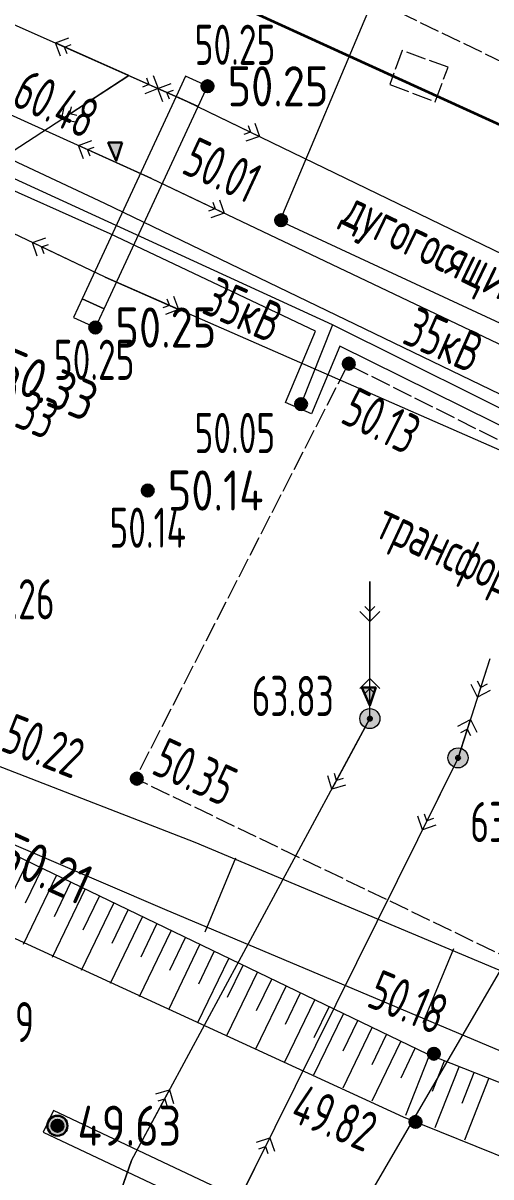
# Model space of a CAD drawing. Extents: x 1098675 to 1099684, y 381052 to 381453.
# Drawn here: x 1099361.93 to 1099373.58, y 381312.24 to 381341 of the extents above; entities that cross this region are included whole.
import ezdxf
from ezdxf.enums import TextEntityAlignment as Align

# ---------------------------------------------------------------- set-up
doc = ezdxf.new("R2010")
doc.units = 0
doc.header["$MEASUREMENT"] = 0
doc.linetypes.add('500_13', pattern=[1, 1, 0])
doc.layers.add('Съемка', color=253, linetype='CONTINUOUS', lineweight=20)
doc.layers.add('Тропа обхода предв.', color=7, linetype='CONTINUOUS', lineweight=0)
doc.layers.add('Территория ПС Мелитопольская$0$0.1 Здание и сооружение (сущ.)', color=7, linetype='CONTINUOUS')
doc.styles.add('txt', font='GOST2304A.ttf')
doc.styles.add('ГОСТ', font='GOST2304A.ttf', dxfattribs={"height": 2.5})
doc.linetypes.add('g5_119_1', pattern='A,4,-1,[31,GUGK_2005.shx,S=0.1,R=0,X=0,Y=0],0.35,[31,GUGK_2005.shx,S=0.08,R=0,X=0,Y=0],3.3,[31,GUGK_2005.shx,S=0.08,R=180,X=0,Y=0],0.35,[31,GUGK_2005.shx,S=0.1,R=180,X=0,Y=0],-1', length=10)
doc.linetypes.add('ЗАБбетКР^1', pattern='A,2,-0.498,0,[133,ltypeshp.shx,S=0.04,R=0,X=-0.04,Y=0],-0.001,[133,ltypeshp.shx,S=0.08,R=0,X=-0.08,Y=0],-0.001,[133,ltypeshp.shx,S=0.5,R=0,X=-0.5,Y=0],-0.001,["|",txt,S=0.5,R=0,X=0,Y=0.5],-0.499,2', length=5)
doc.linetypes.add('ПОДОШВА_Дороги', pattern='A,0,[201,mapsigns2.shx,S=0.12,R=0,X=0,Y=0],-1.5', length=1.5)

# ---------------------------------------------------------------- blocks, each defined once
blk = doc.blocks.new('Территория ПС Мелитопольская')
at = {"layer": 'Территория ПС Мелитопольская$0$0.1 Здание и сооружение (сущ.)', "color": 146, "lineweight": 35, "true_color": 0x105689}
blk.add_lwpolyline([(719806, 580508), (790754, 551155), (794346, 559917), (786370, 563335), (777268, 567077), (776659, 565745), (747644, 578368), (748403, 580022), (738142, 584428), (737600, 583313), (723840, 589985), (719806, 580508)], dxfattribs=at)
blk = doc.blocks.new('Съемка')
at = {"layer": 'Съемка', "linetype": 'Continuous', "lineweight": -2}
h = blk.add_hatch(color=8, dxfattribs=at)
h.dxf.hatch_style = 1
edge = h.paths.add_edge_path()
edge.add_arc((1099366.52, 381339.421), 0.15, 0, 360)
h = blk.add_hatch(color=8, dxfattribs=at)
h.dxf.hatch_style = 1
edge = h.paths.add_edge_path()
edge.add_arc((1099366.52, 381339.421), 0.15, 0, 360)
at = {"layer": 'Съемка', "lineweight": -2}
for points in [[(1099364.397, 381338.017), (1099364.247, 381337.567), (1099364.047, 381338.017)], [(1099370.715, 381324.443), (1099370.565, 381323.993), (1099370.365, 381324.443)]]:
    blk.add_hatch(color=8, dxfattribs=at).paths.add_polyline_path(points)
at = {"layer": 'Съемка', "linetype": 'Continuous', "lineweight": -2}
h = blk.add_hatch(color=8, dxfattribs=at)
h.dxf.hatch_style = 1
edge = h.paths.add_edge_path()
edge.add_arc((1099368.353, 381336.082), 0.15, 0, 360)
h = blk.add_hatch(color=8, dxfattribs=at)
h.dxf.hatch_style = 1
edge = h.paths.add_edge_path()
edge.add_arc((1099368.353, 381336.082), 0.15, 0, 360)
h = blk.add_hatch(color=8, dxfattribs=at)
h.dxf.hatch_style = 1
edge = h.paths.add_edge_path()
edge.add_arc((1099363.726, 381333.41), 0.15, 0, 360)
h = blk.add_hatch(color=8, dxfattribs=at)
h.dxf.hatch_style = 1
edge = h.paths.add_edge_path()
edge.add_arc((1099363.726, 381333.41), 0.15, 0, 360)
h = blk.add_hatch(color=8, dxfattribs=at)
h.dxf.hatch_style = 1
edge = h.paths.add_edge_path()
edge.add_arc((1099370.039, 381332.509), 0.15, 0, 360)
h = blk.add_hatch(color=8, dxfattribs=at)
h.dxf.hatch_style = 1
edge = h.paths.add_edge_path()
edge.add_arc((1099370.039, 381332.509), 0.15, 0, 360)
h = blk.add_hatch(color=8, dxfattribs=at)
h.dxf.hatch_style = 1
edge = h.paths.add_edge_path()
edge.add_arc((1099368.85, 381331.501), 0.15, 0, 360)
h = blk.add_hatch(color=8, dxfattribs=at)
h.dxf.hatch_style = 1
edge = h.paths.add_edge_path()
edge.add_arc((1099368.85, 381331.501), 0.15, 0, 360)
h = blk.add_hatch(color=8, dxfattribs=at)
h.dxf.hatch_style = 1
edge = h.paths.add_edge_path()
edge.add_arc((1099365.03, 381329.348), 0.15, 0, 360)
h = blk.add_hatch(color=8, dxfattribs=at)
h.dxf.hatch_style = 1
edge = h.paths.add_edge_path()
edge.add_arc((1099365.03, 381329.348), 0.15, 0, 360)
at = {"layer": 'Съемка', "linetype": 'Continuous', "lineweight": -2, "true_color": 0xffffff}
h = blk.add_hatch(color=7, dxfattribs=at)
h.dxf.hatch_style = 1
edge = h.paths.add_edge_path()
edge.add_arc((1099370.565, 381323.664), 0.25, 0, 360)
at = {"layer": 'Съемка', "linetype": 'Continuous', "lineweight": -2}
h = blk.add_hatch(color=8, dxfattribs=at)
edge = h.paths.add_edge_path()
edge.add_arc((1099370.565, 381323.664), 0.05, 0, 360)
at = {"layer": 'Съемка', "linetype": 'Continuous', "lineweight": -2, "true_color": 0xffffff}
h = blk.add_hatch(color=7, dxfattribs=at)
h.dxf.hatch_style = 1
edge = h.paths.add_edge_path()
edge.add_arc((1099372.761, 381322.686), 0.25, 0, 360)
at = {"layer": 'Съемка', "linetype": 'Continuous', "lineweight": -2}
h = blk.add_hatch(color=8, dxfattribs=at)
edge = h.paths.add_edge_path()
edge.add_arc((1099372.761, 381322.686), 0.05, 0, 360)
h = blk.add_hatch(color=8, dxfattribs=at)
h.dxf.hatch_style = 1
edge = h.paths.add_edge_path()
edge.add_arc((1099364.758, 381322.167), 0.15, 0, 360)
h = blk.add_hatch(color=8, dxfattribs=at)
h.dxf.hatch_style = 1
edge = h.paths.add_edge_path()
edge.add_arc((1099364.758, 381322.167), 0.15, 0, 360)
h = blk.add_hatch(color=8, dxfattribs=at)
h.dxf.hatch_style = 1
edge = h.paths.add_edge_path()
edge.add_arc((1099372.16, 381315.313), 0.15, 0, 360)
h = blk.add_hatch(color=8, dxfattribs=at)
h.dxf.hatch_style = 1
edge = h.paths.add_edge_path()
edge.add_arc((1099372.16, 381315.313), 0.15, 0, 360)
at = {"layer": 'Съемка', "linetype": 'Continuous', "lineweight": -2, "true_color": 0xffffff}
h = blk.add_hatch(color=7, dxfattribs=at)
h.dxf.hatch_style = 1
edge = h.paths.add_edge_path()
edge.add_arc((1099362.781, 381313.519), 0.25, 0, 360)
at = {"layer": 'Съемка', "linetype": 'Continuous', "lineweight": -2}
h = blk.add_hatch(color=8, dxfattribs=at)
h.dxf.hatch_style = 1
edge = h.paths.add_edge_path()
edge.add_arc((1099371.703, 381313.613), 0.15, 0, 360)
h = blk.add_hatch(color=8, dxfattribs=at)
h.dxf.hatch_style = 1
edge = h.paths.add_edge_path()
edge.add_arc((1099371.703, 381313.613), 0.15, 0, 360)
h = blk.add_hatch(color=8, dxfattribs=at)
h.dxf.hatch_style = 1
edge = h.paths.add_edge_path()
edge.add_arc((1099362.781, 381313.519), 0.15, 0, 360)
h = blk.add_hatch(color=8, dxfattribs=at)
h.dxf.hatch_style = 1
edge = h.paths.add_edge_path()
edge.add_arc((1099362.781, 381313.519), 0.15, 0, 360)
h = blk.add_hatch(color=8, dxfattribs=at)
edge = h.paths.add_edge_path()
edge.add_arc((1099362.781, 381313.519), 0.05, 0, 360)
h = blk.add_hatch(color=8, dxfattribs=at)
edge = h.paths.add_edge_path()
edge.add_arc((1099362.781, 381313.519), 0.05, 0, 360)
at = {"layer": 'Съемка', "color": 8, "linetype": '500_13', "lineweight": 20, "ltscale": 0.5, "flags": 128}
blk.add_lwpolyline([(1099338.042, 381366.048), (1099351.868, 381359.658), (1099352.116, 381360.126), (1099362.367, 381355.426), (1099361.54, 381353.634), (1099390.204, 381340.328), (1099390.753, 381341.594), (1099407.662, 381333.992), (1099403.698, 381325.228), (1099386.837, 381332.893), (1099387.167, 381333.622), (1099361.847, 381345.808), (1099361.008, 381343.982), (1099333.952, 381356.337), (1099338.045, 381366.056)], dxfattribs=at)
at = {"layer": 'Съемка', "color": 8, "lineweight": 0, "flags": 128}
for points in [[(1099305.085, 381361.52), (1099308.708, 381356.292), (1099317.422, 381347.915), (1099328.5, 381339.161), (1099347.937, 381328.166), (1099356.615, 381324.307), (1099366.208, 381320.583), (1099376.581, 381316.222), (1099379.753, 381314.934)], [(1099396.511, 381305.804), (1099365.454, 381318.904), (1099357.577, 381322.286), (1099347.455, 381326.639), (1099339.815, 381330.93), (1099334.713, 381333.856), (1099327.637, 381337.864), (1099318.126, 381345.489), (1099316.592, 381346.869), (1099309.325, 381353.681), (1099307.625, 381355.309), (1099304.03, 381360.792)], [(1099393.636, 381306.465), (1099391.102, 381307.345), (1099379.752, 381312.248), (1099371.999, 381315.302), (1099361.024, 381320.594), (1099346.329, 381326.754)]]:
    blk.add_lwpolyline(points, dxfattribs=at)
at = {"layer": 'Съемка', "color": 8, "linetype": 'Continuous', "lineweight": 20}
for points in [[(1099297.931, 381340.133), (1099302.143, 381338.472), (1099302.919, 381342.524), (1099330.195, 381355.418), (1099349.653, 381346.319), (1099366.013, 381339.042), (1099402.016, 381321.604)], [(1099293.477, 381335.589), (1099295.277, 381336.834), (1099296.39, 381339.207), (1099302.525, 381337.272), (1099304.857, 381340.63), (1099330.472, 381353.561), (1099348.811, 381344.513), (1099365.128, 381337.121), (1099401.209, 381319.948)], [(1099400.554, 381318.621), (1099363.968, 381334.664), (1099347.715, 381342.411), (1099330.823, 381351.162), (1099306.282, 381339.344), (1099303.827, 381336.689)], [(1099357.043, 381345.792), (1099354.713, 381340.845), (1099363.957, 381336.508), (1099381.722, 381327.931), (1099401.221, 381318.181), (1099403.856, 381323.922)], [(1099362.859, 381340.171), (1099362.732, 381340.501), (1099363.062, 381340.628)], [(1099364.56, 381339.688), (1099362.732, 381340.501)], [(1099363.024, 381340.234), (1099362.961, 381340.399), (1099363.126, 381340.463)], [(1099358.573, 381335.792), (1099364.56, 381339.688)], [(1099364.56, 381339.688), (1099362.883, 381338.597)], [(1099364.56, 381339.688), (1099365.291, 381339.363)], [(1099364.999, 381339.629), (1099365.062, 381339.464), (1099364.897, 381339.401)], [(1099365.164, 381339.693), (1099365.291, 381339.363), (1099364.961, 381339.236)], [(1099365.409, 381339.037), (1099365.282, 381339.367), (1099365.612, 381339.494)], [(1099366.013, 381339.042), (1099365.282, 381339.367)], [(1099365.574, 381339.1), (1099365.51, 381339.265), (1099365.675, 381339.329)], [(1099366.013, 381339.042), (1099367.813, 381338.17)], [(1099363.229, 381338.524), (1099362.883, 381338.597), (1099362.956, 381338.943)], [(1099363.266, 381338.697), (1099363.093, 381338.733), (1099363.129, 381338.906)], [(1099367.53, 381338.446), (1099367.588, 381338.279), (1099367.421, 381338.221)], [(1099367.697, 381338.504), (1099367.813, 381338.17), (1099367.479, 381338.054)], [(1099363.431, 381337.616), (1099363.307, 381337.947), (1099363.637, 381338.071)], [(1099365.128, 381337.121), (1099363.307, 381337.947)], [(1099363.597, 381337.678), (1099363.534, 381337.844), (1099363.7, 381337.906)], [(1099365.128, 381337.121), (1099366.934, 381336.262)], [(1099366.649, 381336.536), (1099366.708, 381336.369), (1099366.542, 381336.31)], [(1099366.816, 381336.595), (1099366.934, 381336.262), (1099366.601, 381336.144)], [(1099362.28, 381335.191), (1099362.162, 381335.525), (1099362.495, 381335.643)], [(1099363.968, 381334.664), (1099362.162, 381335.525)], [(1099362.447, 381335.25), (1099362.388, 381335.417), (1099362.555, 381335.476)], [(1099363.968, 381334.664), (1099365.799, 381333.861)], [(1099365.506, 381334.126), (1099365.57, 381333.961), (1099365.406, 381333.897)], [(1099365.671, 381334.19), (1099365.799, 381333.861), (1099365.47, 381333.732)], [(1099339.375, 381249.167), (1099353.303, 381280.191), (1099364.626, 381312.652), (1099370.565, 381323.664), (1099370.565, 381327.083)], [(1099370.565, 381327.083), (1099370.565, 381326.083)], [(1099370.815, 381326.333), (1099370.565, 381326.083), (1099370.315, 381326.333)], [(1099370.69, 381326.458), (1099370.565, 381326.333), (1099370.44, 381326.458)], [(1099373.556, 381325.154), (1099372.761, 381322.686), (1099367.187, 381311.429), (1099356.937, 381278.612), (1099342.553, 381247.697)], [(1099373.556, 381325.154), (1099373.25, 381324.202)], [(1099370.315, 381324.414), (1099370.565, 381324.664), (1099370.815, 381324.414)], [(1099370.565, 381323.664), (1099370.565, 381324.664)], [(1099370.44, 381324.289), (1099370.565, 381324.414), (1099370.69, 381324.289)], [(1099373.564, 381324.363), (1099373.25, 381324.202), (1099373.088, 381324.516)], [(1099373.484, 381324.52), (1099373.326, 381324.44), (1099373.246, 381324.597)], [(1099346.262, 381246.025), (1099359.801, 381277.402), (1099369.681, 381310.296), (1099375.892, 381320.953), (1099375.892, 381324.07)], [(1099370.565, 381323.664), (1099369.616, 381321.904)], [(1099372.753, 381323.477), (1099373.068, 381323.638), (1099373.229, 381323.323)], [(1099372.761, 381322.686), (1099373.068, 381323.638)], [(1099372.834, 381323.319), (1099372.991, 381323.4), (1099373.072, 381323.243)], [(1099372.761, 381322.686), (1099371.874, 381320.894)], [(1099369.954, 381322.005), (1099369.616, 381321.904), (1099369.514, 381322.242)], [(1099369.904, 381322.174), (1099369.734, 381322.124), (1099369.684, 381322.293)], [(1099372.209, 381321.007), (1099371.874, 381320.894), (1099371.76, 381321.229)], [(1099372.152, 381321.174), (1099371.985, 381321.118), (1099371.928, 381321.285)], [(1099364.626, 381312.652), (1099365.575, 381314.412)], [(1099365.236, 381314.311), (1099365.575, 381314.412), (1099365.676, 381314.073)], [(1099365.287, 381314.141), (1099365.456, 381314.192), (1099365.507, 381314.023)], [(1099367.187, 381311.429), (1099368.075, 381313.221)], [(1099367.74, 381313.108), (1099368.075, 381313.221), (1099368.188, 381312.886)], [(1099367.796, 381312.94), (1099367.964, 381312.997), (1099368.02, 381312.83)], [(1099364.626, 381312.652), (1099363.967, 381310.763)]]:
    blk.add_lwpolyline(points, dxfattribs=at)
at = {"layer": 'Съемка', "color": 8, "linetype": 'g5_119_1', "flags": 128}
for points in [[(1099369.634, 381333.479), (1099354.179, 381340.574), (1099355.784, 381344.224), (1099356.674, 381345.969)], [(1099401.269, 381317.699), (1099391.564, 381322.639), (1099386.049, 381325.289), (1099375.104, 381330.749), (1099369.634, 381333.479), (1099368.849, 381331.494)]]:
    blk.add_lwpolyline(points, dxfattribs=at)
at = {"layer": 'Съемка', "color": 8, "linetype": 'ЗАБбетКР^1', "ltscale": 0.5, "flags": 128}
blk.add_lwpolyline([(1099370.635, 381341.578), (1099368.325, 381336.066), (1099379.282, 381330.977), (1099381.798, 381336.206)], dxfattribs=at)
at = {"layer": 'Съемка', "color": 8}
for points in [[(1099404.382, 381323.677), (1099401.54, 381317.575), (1099396.915, 381307.478), (1099398.414, 381306.729), (1099394.935, 381299.759), (1099391.261, 381301.855), (1099384.219, 381287.309), (1099376.008, 381291.211), (1099376.3, 381291.745), (1099383.937, 381288.101), (1099391.001, 381302.695), (1099394.681, 381300.595), (1099397.609, 381306.46), (1099396.127, 381307.2), (1099400.837, 381317.482), (1099381.354, 381327.241), (1099369.816, 381332.946), (1099369.113, 381331.259), (1099368.464, 381331.543), (1099369.207, 381333.321), (1099364.091, 381335.741), (1099351.161, 381341.524), (1099345.829, 381330.233), (1099340.338, 381317.502)], [(1099367.219, 381320.184), (1099366.454, 381318.339)], [(1099372.649, 381317.929), (1099371.884, 381316.084)]]:
    blk.add_lwpolyline(points, dxfattribs=at)
at = {"layer": 'Съемка', "color": 8, "linetype": '500_13', "ltscale": 0.5}
blk.add_lwpolyline([(1099371.369, 381340.311), (1099371.063, 381339.466), (1099372.189, 381339.036), (1099372.517, 381339.895), (1099371.369, 381340.311)], dxfattribs=at)
at = {"layer": 'Съемка', "color": 8, "linetype": 'Continuous', "flags": 128}
for points in [[(1099366.52, 381339.421), (1099365.976, 381339.674), (1099365.741, 381339.168), (1099366.285, 381338.915)], [(1099366.285, 381338.915), (1099365.741, 381339.168), (1099363.398, 381334.128), (1099363.942, 381333.875)], [(1099363.942, 381333.876), (1099363.398, 381334.128), (1099363.182, 381333.662), (1099363.726, 381333.41)], [(1099362.683, 381313.897), (1099362.426, 381313.355), (1099372.711, 381308.495), (1099372.968, 381309.037)]]:
    blk.add_lwpolyline(points, close=True, dxfattribs=at)
at = {"layer": 'Съемка', "color": 8, "linetype": 'Continuous', "lineweight": -2, "flags": 128}
for points in [[(1099364.397, 381338.017), (1099364.247, 381337.567), (1099364.047, 381338.017), (1099364.397, 381338.017), (1099364.397, 381338.017)], [(1099370.715, 381324.443), (1099370.565, 381323.993), (1099370.365, 381324.443), (1099370.715, 381324.443), (1099370.715, 381324.443)]]:
    blk.add_lwpolyline(points, close=True, dxfattribs=at)
at = {"layer": 'Съемка', "color": 8, "linetype": '500_13', "ltscale": 0.5, "flags": 128}
blk.add_lwpolyline([(1099378.223, 381320.412), (1099376.313, 381316.585), (1099364.722, 381322.168), (1099370.02, 381332.489), (1099381.178, 381326.902)], close=True, dxfattribs=at)
at = {"layer": 'Съемка', "color": 8, "linetype": 'Continuous', "lineweight": 20}
for points in [[(1099369.495, 381328.757, 0, 0, 0), (1099369.003, 381328.048, 0, 0, 0), (1099369.628, 381328.034, 0, 0, 0), (1099369.155, 381327.314, 0.25, 0, 0), (1099368.99, 381327.063, 0, 0, 0)], [(1099362.531, 381315.519, 0, 0, 0), (1099362.381, 381314.669, 0, 0, 0), (1099362.881, 381315.019, 0, 0, 0), (1099362.805, 381314.068, 0.25, 0, 0), (1099362.781, 381313.769, 0, 0, 0)]]:
    blk.add_lwpolyline(points, format="xyseb", dxfattribs=at)
at = {"layer": 'Съемка', "color": 8, "linetype": 'ПОДОШВА_Дороги', "lineweight": 0, "ltscale": 0.5, "flags": 128}
blk.add_lwpolyline([(1099346.809, 381324.863), (1099357.713, 381320.031), (1099371.395, 381313.738), (1099383.159, 381308.987), (1099390.635, 381305.84), (1099394.241, 381305.983)], dxfattribs=at)
at = {"layer": 'Съемка', "color": 8, "lineweight": 0}
for points in [[(1099361.209, 381318.373), (1099362.043, 381320.103)], [(1099361.933, 381318.047), (1099362.758, 381319.758)], [(1099361.986, 381319.07), (1099362.4, 381319.93)], [(1099362.705, 381318.735), (1099363.115, 381319.585)], [(1099362.657, 381317.721), (1099363.473, 381319.413)], [(1099363.425, 381318.399), (1099363.83, 381319.241)], [(1099363.381, 381317.395), (1099364.188, 381319.068)], [(1099364.144, 381318.064), (1099364.545, 381318.896)], [(1099364.105, 381317.069), (1099364.903, 381318.724)], [(1099364.829, 381316.743), (1099365.618, 381318.379)], [(1099364.864, 381317.729), (1099365.26, 381318.551)], [(1099365.553, 381316.417), (1099366.333, 381318.034)], [(1099365.583, 381317.393), (1099365.975, 381318.206)], [(1099366.303, 381317.058), (1099366.69, 381317.862)], [(1099366.277, 381316.091), (1099367.048, 381317.689)], [(1099367.022, 381316.723), (1099367.405, 381317.517)], [(1099367.001, 381315.765), (1099367.763, 381317.345)], [(1099367.742, 381316.387), (1099368.12, 381317.172)], [(1099367.725, 381315.439), (1099368.478, 381317)], [(1099368.449, 381315.113), (1099369.193, 381316.655)], [(1099368.461, 381316.052), (1099368.835, 381316.828)], [(1099369.173, 381314.788), (1099369.908, 381316.31)], [(1099369.181, 381315.717), (1099369.55, 381316.483)], [(1099369.9, 381315.381), (1099370.265, 381316.138)], [(1099369.897, 381314.462), (1099370.623, 381315.966)], [(1099370.62, 381315.046), (1099370.98, 381315.793)], [(1099370.621, 381314.136), (1099371.338, 381315.621)], [(1099371.341, 381314.714), (1099371.695, 381315.449)], [(1099371.463, 381313.779), (1099372.054, 381315.28)], [(1099372.126, 381314.381), (1099372.423, 381315.135)], [(1099372.196, 381313.473), (1099372.793, 381314.989)], [(1099372.862, 381314.082), (1099373.162, 381314.844)], [(1099372.928, 381313.167), (1099373.531, 381314.698)]]:
    blk.add_lwpolyline(points, dxfattribs=at)
at = {"layer": 'Съемка', "color": 8, "linetype": 'Continuous', "lineweight": -2}
for centre, radius in [((1099366.52, 381339.421), 0.15), ((1099366.52, 381339.421), 0.15), ((1099368.353, 381336.082), 0.15), ((1099368.353, 381336.082), 0.15), ((1099363.726, 381333.41), 0.15), ((1099363.726, 381333.41), 0.15), ((1099370.039, 381332.509), 0.15), ((1099370.039, 381332.509), 0.15), ((1099368.85, 381331.501), 0.15), ((1099368.85, 381331.501), 0.15), ((1099365.03, 381329.348), 0.15), ((1099365.03, 381329.348), 0.15), ((1099370.565, 381323.664), 0.05), ((1099372.761, 381322.686), 0.05), ((1099364.758, 381322.167), 0.15), ((1099364.758, 381322.167), 0.15), ((1099372.16, 381315.313), 0.15), ((1099372.16, 381315.313), 0.15), ((1099362.781, 381313.519), 0.25), ((1099362.781, 381313.519), 0.25), ((1099371.703, 381313.613), 0.15), ((1099371.703, 381313.613), 0.15), ((1099362.781, 381313.519), 0.15), ((1099362.781, 381313.519), 0.15), ((1099362.781, 381313.519), 0.05), ((1099362.781, 381313.519), 0.05)]:
    blk.add_circle(centre, radius, dxfattribs=at)
at = {"layer": 'Съемка', "color": 8, "linetype": 'Continuous', "lineweight": 20}
for centre in [(1099370.565, 381323.664), (1099372.761, 381322.686)]:
    blk.add_circle(centre, 0.25, dxfattribs=at)
at = {"layer": 'Съемка', "color": 8, "lineweight": 30, "style": 'ГОСТ', "width": 0.8}
for s, p in [('50.25', (1099366.2, 381339.956)), ('50.25', (1099362.691, 381332.106)), ('50.05', (1099366.196, 381330.281)), ('50.14', (1099364.077, 381327.921)), ('50.26', (1099360.703, 381326.139)), ('49.59', (1099360.106, 381315.601))]:
    blk.add_text(s, height=1, dxfattribs=at).set_placement(p)
at = {"layer": 'Съемка', "color": 8, "linetype": 'Continuous', "lineweight": 30, "style": 'ГОСТ'}
for s, p in [('50.25', (1099367.02, 381338.921)), ('50.25', (1099364.226, 381332.91)), ('50.14', (1099365.53, 381328.848)), ('49.63', (1099363.281, 381313.019))]:
    blk.add_text(s, height=1, dxfattribs=at).set_placement(p)
at = {"layer": 'Съемка', "color": 8, "style": 'ГОСТ', "width": 0.8}
for s, rotation, p in [('60.48', 335, (1099362.747, 381338.985)), ('35кВ', 336.1777, (1099367.419, 381333.855)), ('35кВ', 336.1777, (1099372.41, 381333.104))]:
    blk.add_text(s, height=1, rotation=rotation, dxfattribs=at).set_placement(p, align=Align.MIDDLE_CENTER)
at = {"layer": 'Съемка', "color": 8, "lineweight": 30, "style": 'ГОСТ', "width": 0.8}
for s, rotation, p in [('50.01', 335.0874, (1099365.836, 381337.275)), ('50.33', 336.8355, (1099360.66, 381331.388)), ('50.13', 333.4021, (1099369.795, 381331.06)), ('50.22', 338.5056, (1099361.33, 381322.879)), ('50.35', 335.1266, (1099365.087, 381322.308)), ('50.18', 337.3062, (1099370.45, 381316.505)), ('49.82', 337.3062, (1099368.531, 381313.65))]:
    blk.add_text(s, height=1, rotation=rotation, dxfattribs=at).set_placement(p)
at = {"layer": 'Съемка', "color": 8, "linetype": '500_13', "lineweight": 20, "ltscale": 0.5, "style": 'ГОСТ', "width": 0.8}
blk.add_text('дугогосящие катушки', height=1, rotation=334.299, dxfattribs=at).set_placement((1099373.893, 381334.603), align=Align.MIDDLE_CENTER)
at = {"layer": 'Съемка', "color": 8, "linetype": 'Continuous', "lineweight": 30, "style": 'ГОСТ'}
for s, rotation, p in [('50.33', 336.8355, (1099361.191, 381332.027)), ('50.21', 335.7787, (1099361.22, 381319.956))]:
    blk.add_text(s, height=1, rotation=rotation, dxfattribs=at).set_placement(p)
at = {"layer": 'Съемка', "color": 8, "linetype": '500_13', "lineweight": 20, "ltscale": 0.5, "style": 'ГОСТ', "width": 0.8}
blk.add_text('трансформатор', height=1, rotation=335.0023, dxfattribs=at).set_placement((1099370.84, 381328.684), align=Align.MIDDLE_LEFT)
at = {"layer": 'Съемка', "color": 8, "style": 'ГОСТ', "width": 0.8}
for s, p in [('63.83', (1099368.645, 381324.227)), ('63.75', (1099374.082, 381321.088))]:
    blk.add_text(s, height=1, dxfattribs=at).set_placement(p, align=Align.MIDDLE_CENTER)

msp = doc.modelspace()

# ---------------------------------------------------------------- block references
at = {"layer": 'Съемка', "color": 6, "lineweight": 30}
msp.add_blockref('Съемка', (0, 0), dxfattribs=at)

# ---------------------------------------------------------------- next in the draw order: block references
at = {"layer": 'Тропа обхода предв.', "xscale": 0.001, "yscale": 0.001, "zscale": 0.001, "rotation": 357.9626094329727}
msp.add_blockref('Территория ПС Мелитопольская', (1098593.679, 380802.216), dxfattribs=at)

doc.saveas('drawing.dxf')
